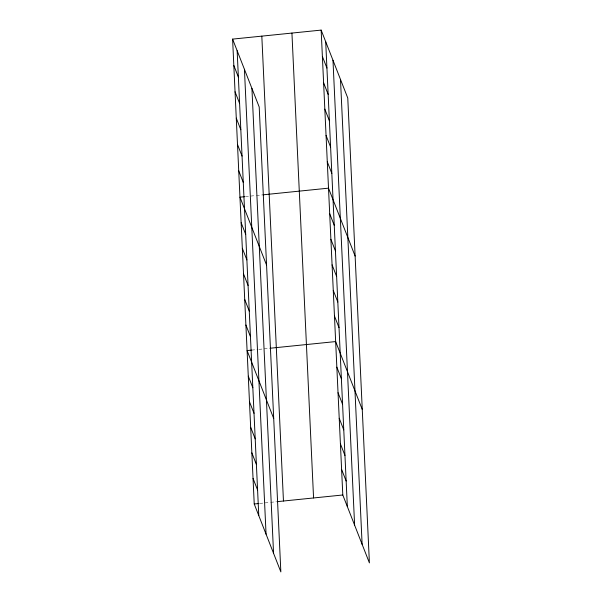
<?xml version="1.0" encoding="UTF-8"?>
<svg xmlns="http://www.w3.org/2000/svg" width="602" height="602" viewBox="0 0 602 602"><rect width="100%" height="100%" fill="white"/><g stroke="black" fill="none" stroke-linecap="round" stroke-linejoin="round"><path stroke-width="0.45" stroke-dasharray="3.01 2.26" d="M245.435 196.613L254.563 195.68M256.392 195.499L261.87 194.943M251.659 350.116L258.055 349.469M258.965 349.371L269.011 348.355M259.71 503.438L268.846 502.504M270.674 502.324L276.152 501.767"/><path stroke-width="0.9" d="M232.598 39.107L259.206 107.013L280.848 571.9L254.232 503.994L232.598 39.107L321.152 30.1L347.768 98.006L369.402 562.893L342.794 494.987L321.152 30.1M244.517 196.703L239.957 197.17L266.566 265.076M262.788 194.845L328.511 188.163L355.12 256.068M251.659 350.116L247.091 350.582L273.707 418.488M269.922 348.257L335.653 341.575L362.261 409.48M254.232 503.994L258.8 503.528M277.063 501.669L342.794 494.987M322.379 56.445L326.924 68.041M323.605 82.79L328.15 94.386M324.832 109.128L329.377 120.731M326.058 135.473L330.603 147.076M327.285 161.818L331.83 173.421M329.7 213.733L334.245 225.329M330.889 239.295L335.434 250.899M332.078 264.865L336.623 276.468M333.267 290.435L337.82 302.038M334.464 316.005L339.009 327.608M233.824 65.452L238.369 77.056M235.051 91.797L239.596 103.394M336.842 367.145L341.387 378.741M236.277 118.142L240.823 129.739M338.031 392.707L342.576 404.311M237.504 144.48L242.049 156.084M339.219 418.277L343.765 429.881M238.731 170.825L243.276 182.429M340.408 443.847L344.954 455.451M341.597 469.417L346.15 481.021M241.146 222.74L245.691 234.336M242.335 248.31L246.88 259.906M243.524 273.872L248.069 285.476M244.713 299.442L249.258 311.046M245.902 325.012L250.447 336.616M248.287 376.152L252.832 387.748M249.476 401.722L254.021 413.318M250.665 427.285L255.21 438.888M251.854 452.854L256.399 464.458M253.043 478.424L257.588 490.028M340.484 79.426L362.118 544.313M332.981 60.283L354.616 525.17M325.697 41.704L347.339 506.583M291.932 33.072L313.567 497.959M261.817 36.135L283.459 501.022M251.929 88.434L273.564 553.321M244.427 69.29L266.061 534.177M237.143 50.711L258.777 515.598"/></g></svg>
